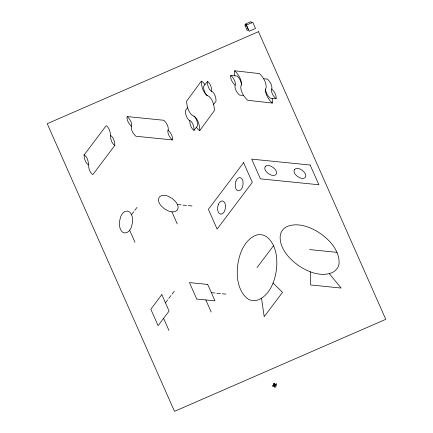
<?xml version="1.0" encoding="UTF-8"?>
<svg xmlns="http://www.w3.org/2000/svg" width="433" height="433" viewBox="0 0 433 433"><rect width="100%" height="100%" fill="white"/><g stroke="black" fill="none" stroke-linecap="round" stroke-linejoin="round"><path stroke-width="0.65" d="M127.248 116.58L127.015 117.24A9.889 9.634 -17.3 0 0 127.816 121.224A15.485 15.09 -17.3 0 0 130.144 124.899A23.393 22.797 -17.3 0 0 131.545 126.382L131.318 127.042A9.889 9.634 -17.3 0 0 132.119 131.026A15.485 15.09 -17.3 0 0 134.447 134.701A23.393 22.797 -17.3 0 0 135.908 136.243L172.372 139.924L172.572 139.431A10.5 10.23 -17.3 0 0 171.717 135.199A15.485 15.09 -17.3 0 0 169.39 131.524A23.393 22.797 -17.3 0 0 168.074 130.122L168.291 129.575A10.5 10.23 -17.3 0 0 167.441 125.348A15.485 15.09 -17.3 0 0 165.114 121.673A23.393 22.797 -17.3 0 0 163.793 120.266L127.248 116.58A23.393 22.797 -17.3 0 1 128.569 117.987A15.485 15.09 -17.3 0 1 130.896 121.662A10.5 10.23 -17.3 0 1 131.746 125.889L131.545 126.382M168.074 130.122L167.842 130.782A9.889 9.634 -17.3 0 0 168.643 134.766A15.485 15.09 -17.3 0 0 170.97 138.441A23.393 22.797 -17.3 0 0 172.372 139.924M241.333 84.987A10.5 10.23 -17.3 0 0 240.477 80.76A15.485 15.09 -17.3 0 0 238.15 77.085A23.393 22.797 -17.3 0 0 237.214 76.062L230.87 75.423L230.643 76.078A9.889 9.634 -17.3 0 0 231.444 80.067A15.485 15.09 -17.3 0 0 233.771 83.742A23.393 22.797 -17.3 0 0 235.168 85.22L234.94 85.88A9.889 9.634 -17.3 0 0 235.741 89.864A15.485 15.09 -17.3 0 0 238.069 93.539A23.393 22.797 -17.3 0 0 239.536 95.087L243.638 95.498M272.141 98.372A15.75 15.344 -17.3 0 1 272.595 102.334L272.297 103.07A35.089 34.191 -17.3 0 1 270.197 100.851A23.23 22.635 -17.3 0 1 266.706 95.336A14.83 14.451 -17.3 0 1 265.505 89.36L266.176 87.553A15.75 15.344 -17.3 0 0 264.904 81.209A23.23 22.635 -17.3 0 0 261.408 75.694A35.089 34.191 -17.3 0 0 259.432 73.588L234.681 70.779L234.34 71.77A14.83 14.451 -17.3 0 0 234.854 75.824M271.697 88.96L271.464 89.62A9.889 9.634 -17.3 0 0 272.27 93.604A15.485 15.09 -17.3 0 0 274.598 97.279A23.393 22.797 -17.3 0 0 275.994 98.762L276.194 98.269A10.5 10.23 -17.3 0 0 275.345 94.037A15.485 15.09 -17.3 0 0 273.017 90.362A23.393 22.797 -17.3 0 0 271.697 88.96L271.913 88.413A10.5 10.23 -17.3 0 0 271.063 84.186A15.485 15.09 -17.3 0 0 268.736 80.511A23.393 22.797 -17.3 0 0 267.415 79.109L263.605 78.725M235.168 85.22L235.368 84.727A10.5 10.23 -17.3 0 0 234.518 80.5A15.485 15.09 -17.3 0 0 232.191 76.825A23.393 22.797 -17.3 0 0 230.87 75.423M204.933 84.711A14.83 14.451 -17.3 0 0 202.271 81.593L201.307 81.177L186.639 101.154A35.089 34.191 -17.3 0 0 186.861 104.023A23.23 22.635 -17.3 0 0 188.588 110.307A15.75 15.344 -17.3 0 0 192.431 115.53L194.228 116.261A14.83 14.451 -17.3 0 1 197.849 121.186A23.23 22.635 -17.3 0 1 199.575 127.47A35.089 34.191 -17.3 0 1 199.802 130.506L199.056 130.225A15.75 15.344 -17.3 0 1 196.425 127.21M199.802 130.506L214.395 110.632A35.089 34.191 -17.3 0 0 214.162 107.46A23.23 22.635 -17.3 0 0 212.435 101.176A14.83 14.451 -17.3 0 0 208.814 96.256L207.098 95.552A15.75 15.344 -17.3 0 1 203.256 90.329A23.23 22.635 -17.3 0 1 201.529 84.045A35.089 34.191 -17.3 0 1 201.307 81.177M110.464 135.567L111.108 135.843A9.889 9.634 -17.3 0 1 113.522 139.128A15.485 15.09 -17.3 0 1 114.675 143.312A23.393 22.797 -17.3 0 1 114.826 145.428L92.879 174.548L92.381 174.358A10.5 10.23 -17.3 0 1 89.815 170.878A15.485 15.09 -17.3 0 1 88.668 166.689A23.393 22.797 -17.3 0 1 88.516 164.773L87.964 164.567A10.5 10.23 -17.3 0 1 85.404 161.081A15.485 15.09 -17.3 0 1 84.251 156.892A23.393 22.797 -17.3 0 1 84.105 154.982L106.101 125.792L106.751 126.068A9.889 9.634 -17.3 0 1 109.159 129.353A15.485 15.09 -17.3 0 1 110.312 133.537A23.393 22.797 -17.3 0 1 110.464 135.567A23.393 22.797 -17.3 0 0 110.615 137.477A15.485 15.09 -17.3 0 0 111.763 141.667A10.5 10.23 -17.3 0 0 114.328 145.152L114.826 145.342M187.619 107.676L185.329 110.718A23.393 22.797 -17.3 0 0 185.476 112.634A15.485 15.09 -17.3 0 0 186.628 116.823A10.5 10.23 -17.3 0 0 189.189 120.304L190.385 120.791A9.889 9.634 -17.3 0 1 192.799 124.076A15.485 15.09 -17.3 0 1 193.952 128.265A23.393 22.797 -17.3 0 1 194.103 130.29L193.605 130.1A10.5 10.23 -17.3 0 1 191.04 126.615A15.485 15.09 -17.3 0 1 189.892 122.425A23.393 22.797 -17.3 0 1 189.741 120.515M213.583 104.445L216.051 101.165A23.393 22.797 -17.3 0 0 215.899 99.054A15.485 15.09 -17.3 0 0 214.746 94.865A9.889 9.634 -17.3 0 0 212.332 91.585L211.688 91.303A23.393 22.797 -17.3 0 0 211.537 89.279A15.485 15.09 -17.3 0 0 210.384 85.09A9.889 9.634 -17.3 0 0 207.975 81.81L207.326 81.528L203.51 86.595A23.393 22.797 -17.3 0 0 203.634 87.975A15.485 15.09 -17.3 0 0 204.787 92.164A10.5 10.23 -17.3 0 0 207.347 95.65M194.103 130.29L197.621 125.619A23.393 22.797 -17.3 0 0 197.47 123.594A15.485 15.09 -17.3 0 0 196.322 119.405A9.889 9.634 -17.3 0 0 193.908 116.125M131.502 214.708A8.238 8.027 -17.3 0 0 129.494 211.97L127.324 211.033L124.98 211.515A8.238 8.027 -17.3 0 0 122.366 213.783A12.903 12.573 -17.3 0 0 120.601 216.998L119.54 221.35L119.546 225.809A12.903 12.573 -17.3 0 0 120.504 229.301A8.747 8.525 -17.3 0 0 122.636 232.207L124.688 232.976L127.026 232.489A8.238 8.027 -17.3 0 0 129.64 230.221A12.903 12.573 -17.3 0 0 131.405 227.006L132.466 222.654L132.466 218.194A12.903 12.573 -17.3 0 0 131.502 214.708L133.705 211.786M134.804 210.33L137.007 207.407M165.46 302.846L167.663 299.923M168.762 298.467L170.959 295.544M172.063 294.088L174.261 291.165M257.04 267.567L273.537 245.679A24.719 24.086 -17.3 0 0 267.507 237.473A11.723 11.42 -17.3 0 0 253.965 236.109A24.719 24.086 -17.3 0 0 246.128 242.913A38.716 37.72 -17.3 0 0 240.835 252.558A58.487 56.988 -17.3 0 0 237.657 278.993A38.716 37.72 -17.3 0 0 240.537 289.46A26.245 25.574 -17.3 0 0 246.94 298.175A9.412 9.169 -17.3 0 0 253.083 300.486A11.723 11.42 -17.3 0 0 260.109 299.03A24.719 24.086 -17.3 0 0 267.946 292.226A38.716 37.72 -17.3 0 0 273.245 282.581A58.487 56.988 -17.3 0 0 276.416 256.147A38.716 37.72 -17.3 0 0 273.537 245.679M273.699 384.894L274.944 384.352M274.278 386.198L275.523 385.657M275.994 98.762L270.149 98.172A23.393 22.797 -17.3 0 1 268.747 96.689A15.485 15.09 -17.3 0 1 266.419 93.014A9.889 9.634 -17.3 0 1 265.618 89.03M177.395 204.522A8.747 8.525 -17.3 0 1 178.104 208.046L177.292 210.059L175.343 211.445A8.238 8.027 -17.3 0 1 171.896 211.818A12.903 12.573 -17.3 0 1 168.313 210.931L164.367 208.76L161.06 205.74A12.903 12.573 -17.3 0 1 159.122 202.676A8.238 8.027 -17.3 0 1 158.451 199.359L159.225 197.134L161.168 195.754A8.238 8.027 -17.3 0 1 164.621 195.38A12.903 12.573 -17.3 0 1 168.199 196.268L172.145 198.438L175.457 201.459A12.903 12.573 -17.3 0 1 177.395 204.522L181.048 204.89M182.878 205.074L186.531 205.442M188.36 205.626L192.014 205.994M309.563 249.592L336.971 252.358A26.245 25.574 -17.3 0 1 339.099 262.934A9.412 9.169 -17.3 0 1 336.658 268.98A11.723 11.42 -17.3 0 1 330.823 273.131A24.719 24.086 -17.3 0 1 320.469 274.251A38.716 37.72 -17.3 0 1 309.73 271.588A58.487 56.988 -17.3 0 1 287.967 256.017A38.716 37.72 -17.3 0 1 282.148 246.826A24.719 24.086 -17.3 0 1 280.146 236.867A11.723 11.42 -17.3 0 1 288.297 226.053A24.719 24.086 -17.3 0 1 298.651 224.938A38.716 37.72 -17.3 0 1 309.389 227.596A58.487 56.988 -17.3 0 1 331.153 243.167A38.716 37.72 -17.3 0 1 336.971 252.358M211.353 292.659L215.006 293.027M216.83 293.211L220.489 293.579M222.313 293.763L225.966 294.131M272.297 103.07L247.676 100.277A35.089 34.191 -17.3 0 1 245.484 97.961A23.23 22.635 -17.3 0 1 241.993 92.446A14.83 14.451 -17.3 0 1 240.786 86.47L241.43 84.744A15.75 15.344 -17.3 0 0 240.153 78.4A23.23 22.635 -17.3 0 0 236.662 72.885A35.089 34.191 -17.3 0 0 234.681 70.779M211.688 91.303L211.19 91.119A10.5 10.23 -17.3 0 1 208.63 87.634A15.485 15.09 -17.3 0 1 207.477 83.445A23.393 22.797 -17.3 0 1 207.326 81.528M84.105 154.982L84.749 155.258A9.889 9.634 -17.3 0 1 87.163 158.543A15.485 15.09 -17.3 0 1 88.31 162.727A23.393 22.797 -17.3 0 1 88.462 164.751M273.044 283.106L282.538 292.318L264.2 316.647L261.51 298.196M329.253 273.586L341.123 288.042L310.661 284.968L310.255 271.8M251.449 22.884L250.902 21.65L245.159 24.151L245.706 25.385L252.78 22.321L255.508 28.481L249.17 31.241L246.442 25.082M274.998 384.417L275.512 385.576M171.896 211.818L177.243 223.904M205.848 299.955L211.201 312.041M129.64 230.221L134.988 242.312M163.598 318.358L168.946 330.449M218.313 204.544L217.675 207.153L217.68 209.832A7.745 7.545 -17.3 0 0 218.254 211.926A5.25 5.115 -17.3 0 0 219.536 213.664L220.765 214.129L222.167 213.837A4.942 4.817 -17.3 0 0 223.737 212.479A7.745 7.545 -17.3 0 0 224.792 210.546L225.431 207.937L225.431 205.264A7.745 7.545 -17.3 0 0 224.851 203.169A4.942 4.817 -17.3 0 0 223.65 201.529L222.346 200.961L220.938 201.253A4.942 4.817 -17.3 0 0 219.374 202.617A7.745 7.545 -17.3 0 0 218.313 204.544M235.915 181.194L235.276 183.803L235.281 186.477A7.745 7.545 -17.3 0 0 235.855 188.571A5.25 5.115 -17.3 0 0 237.138 190.314L238.367 190.78L239.768 190.488A4.942 4.817 -17.3 0 0 241.338 189.124A7.745 7.545 -17.3 0 0 242.393 187.197L243.032 184.588L243.032 181.909A7.745 7.545 -17.3 0 0 242.453 179.814A4.942 4.817 -17.3 0 0 241.246 178.174L239.947 177.611L238.54 177.903A4.942 4.817 -17.3 0 0 236.975 179.262A7.745 7.545 -17.3 0 0 235.915 181.194M265.245 166.591L264.785 167.923A4.942 4.817 -17.3 0 0 265.185 169.915A7.745 7.545 -17.3 0 0 266.349 171.755L268.33 173.563L270.701 174.867A7.745 7.545 -17.3 0 0 272.85 175.403A4.942 4.817 -17.3 0 0 274.917 175.176L276.086 174.347L276.573 173.135A5.25 5.115 -17.3 0 0 276.146 171.024A7.745 7.545 -17.3 0 0 274.982 169.184L273.001 167.371L270.63 166.072A7.745 7.545 -17.3 0 0 268.482 165.536A4.942 4.817 -17.3 0 0 266.414 165.763L265.245 166.591M294.483 169.541L294.018 170.873A4.942 4.817 -17.3 0 0 294.418 172.864A7.745 7.545 -17.3 0 0 295.582 174.705L297.568 176.512L299.939 177.817A7.745 7.545 -17.3 0 0 302.082 178.347A4.942 4.817 -17.3 0 0 304.155 178.125L305.325 177.297L305.812 176.085A5.25 5.115 -17.3 0 0 305.384 173.969A7.745 7.545 -17.3 0 0 304.22 172.134L302.234 170.321L299.869 169.016A7.745 7.545 -17.3 0 0 297.72 168.486A4.942 4.817 -17.3 0 0 295.652 168.708L294.483 169.541M243.59 162.656L208.387 209.361L217.117 229.084L252.32 182.38L243.59 162.656M161.823 294.624L150.825 309.222L158.094 325.654L169.097 311.062L161.823 294.624M246.063 24.492L244.797 25.044L247.183 30.44L248.45 29.888L246.063 24.492M258.501 31.669L47.229 123.697L174.499 411.35L385.771 319.327L258.501 31.669M274.43 383.194L273.185 383.735L274.793 387.356L276.038 386.815L274.43 383.194M276.243 383.871L272.465 385.522L272.979 386.68L276.757 385.029L276.243 383.871M310.158 165.033L251.681 159.133L260.412 178.856L318.883 184.756L310.158 165.033M207.716 284.438L189.443 282.597L196.712 299.035L214.984 300.875L207.716 284.438"/></g></svg>
